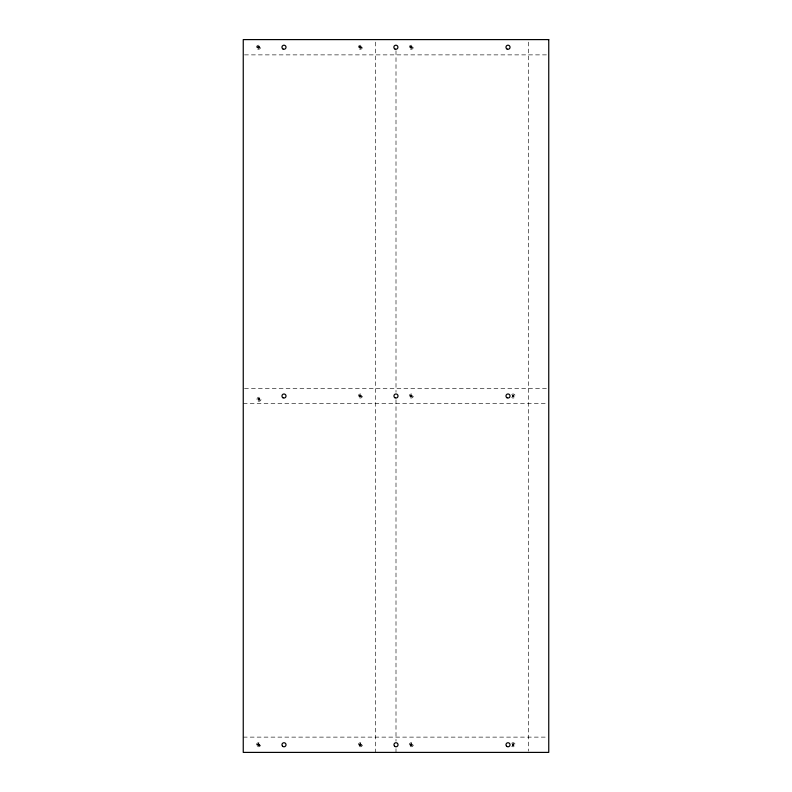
<?xml version="1.0" encoding="UTF-8"?>
<svg xmlns="http://www.w3.org/2000/svg" width="792" height="792" viewBox="0 0 792 792"><rect width="100%" height="100%" fill="white"/><g stroke="black" fill="none" stroke-linecap="round" stroke-linejoin="round"><path stroke-width="0.59" stroke-dasharray="3.96 2.97" d="M257.618 47.233L258.529 46.322L259.42 47.471L257.885 47.886L257.618 47.233L259.449 47.233M258.103 399.237L259.024 398.317L259.816 399.693L258.37 399.881L258.103 399.237L259.934 399.237M257.618 744.767L258.529 743.846L259.321 745.222L257.885 745.411L257.618 744.767L259.449 744.767M359.439 47.233L360.36 46.322L361.241 47.471L359.716 47.886L359.439 47.233L361.281 47.233M359.439 396L360.36 395.079L361.152 396.455L359.716 396.643L359.439 396L361.281 396M410.355 47.233L411.276 46.322L412.157 47.471L410.622 47.886L410.355 47.233L412.187 47.233M359.439 744.767L360.36 743.846L361.152 745.222L359.716 745.411L359.439 744.767L361.281 744.767M410.355 396L411.276 395.079L412.068 396.455L410.622 396.643L410.355 396L412.187 396M410.355 744.767L411.276 743.846L412.157 745.005L410.622 745.411L410.355 744.767L412.187 744.767M512.186 396L513.107 395.079L513.988 396.238L512.454 396.643L512.186 396L514.018 396M512.186 744.767L513.107 743.846L513.899 745.222L512.454 745.411L512.186 744.767L514.018 744.767M258.291 48.124L258.766 46.352M258.786 400.118L259.261 398.346M360.122 48.124L360.598 46.352M411.038 48.124L411.513 46.352M258.291 745.648L258.766 743.876M360.122 396.881L360.598 395.119M411.038 396.881L411.513 395.119M360.122 745.648L360.598 743.876M411.038 745.648L411.513 743.876M512.869 396.881L513.345 395.119M512.869 745.648L513.345 743.876M258.073 48.035L258.994 46.441M359.905 48.035L360.815 46.441M410.82 48.035L411.731 46.441M258.558 400.029L259.479 398.445M359.905 396.792L360.815 395.208M410.82 396.792L411.731 395.208M258.073 745.559L258.994 743.965M512.642 396.792L513.562 395.208M359.905 745.559L360.815 743.965M410.82 745.559L411.731 743.965M512.642 745.559L513.562 743.965M257.885 47.886L259.182 46.589M359.716 47.886L361.003 46.589M410.622 47.886L411.919 46.589M258.37 399.881L259.667 398.584M359.716 396.643L361.003 395.357M410.622 396.643L411.919 395.357M512.454 396.643L513.751 395.357M257.885 745.411L259.182 744.114M359.716 745.411L361.003 744.114M410.622 745.411L411.919 744.114M512.454 745.411L513.751 744.114M257.737 47.698L259.321 46.777M359.568 47.698L361.152 46.777M410.484 47.698L412.068 46.777M258.232 399.693L259.816 398.782M359.568 396.455L361.152 395.545M410.484 396.455L412.068 395.545M512.305 396.455L513.899 395.545M257.737 745.222L259.321 744.302M359.568 745.222L361.152 744.302M410.484 745.222L412.068 744.302M512.305 745.222L513.899 744.302M257.647 47.471L259.42 46.995M359.479 47.471L361.241 46.995M410.385 47.471L412.157 46.995M258.133 399.475L259.905 399M359.479 396.238L361.241 395.762M410.385 396.238L412.157 395.762M512.216 396.238L513.988 395.762M257.647 745.005L259.42 744.529M359.479 745.005L361.241 744.529M410.385 745.005L412.157 744.529M512.216 745.005L513.988 744.529M244.49 54.876L547.51 54.876M244.49 388.367L547.51 388.367M243.253 403.633L547.51 403.633M243.253 737.124L547.51 737.124M410.385 46.995L412.157 47.471M359.479 46.995L361.241 47.471M257.647 46.995L259.42 47.471M512.216 395.762L513.988 396.238M410.385 395.762L412.157 396.238M359.479 395.762L361.241 396.238M258.133 399L259.905 399.475M512.216 744.529L513.988 745.005M410.385 744.529L412.157 745.005M359.479 744.529L361.241 745.005M257.647 744.529L259.42 745.005M410.484 46.777L412.068 47.698M359.568 46.777L361.152 47.698M257.737 46.777L259.321 47.698M512.305 395.545L513.899 396.455M410.484 395.545L412.068 396.455M359.568 395.545L361.152 396.455M258.232 398.782L259.816 399.693M512.305 744.302L513.899 745.222M410.484 744.302L412.068 745.222M359.568 744.302L361.152 745.222M257.737 744.302L259.321 745.222M410.622 46.589L411.919 47.886M359.716 46.589L361.003 47.886M257.885 46.589L259.182 47.886M512.454 395.357L513.751 396.643M410.622 395.357L411.919 396.643M359.716 395.357L361.003 396.643M258.37 398.584L259.667 399.881M512.454 744.114L513.751 745.411M410.622 744.114L411.919 745.411M359.716 744.114L361.003 745.411M257.885 744.114L259.182 745.411M410.82 46.441L411.731 48.035M359.905 46.441L360.815 48.035M512.642 395.208L513.562 396.792M258.073 46.441L258.994 48.035M410.82 395.208L411.731 396.792M359.905 395.208L360.815 396.792M512.642 743.965L513.562 745.559M258.558 398.445L259.479 400.029M410.82 743.965L411.731 745.559M359.905 743.965L360.815 745.559M258.073 743.965L258.994 745.559M512.869 395.119L513.345 396.881M411.038 46.352L411.513 48.124M360.122 46.352L360.598 48.124M512.869 743.876L513.345 745.648M411.038 395.119L411.513 396.881M360.122 395.119L360.598 396.881M258.291 46.352L258.766 48.124M411.038 743.876L411.513 745.648M360.122 743.876L360.598 745.648M258.786 398.346L259.261 400.118M258.291 743.876L258.766 745.648M528.373 42.075L528.373 751.163M513.107 395.079L513.107 396.921M513.107 743.846L513.107 745.678M411.276 46.322L411.276 48.154M411.276 395.079L411.276 396.921M411.276 743.846L411.276 745.678M396 50.737L396 392.288M396 399.712L396 741.263M396 748.688L396 752.4M375.636 42.075L375.636 752.4M360.36 46.322L360.36 48.154M360.36 395.079L360.36 396.921M360.36 743.846L360.36 745.678M259.024 398.317L259.024 400.148M258.529 46.322L258.529 48.154M258.529 743.846L258.529 745.678M511.662 743.322A2.039 2.039 0 0 1 514.543 743.322A2.039 2.039 0 0 1 514.543 746.203A2.039 2.039 0 0 1 511.662 746.203M511.662 394.565A2.039 2.039 0 0 1 514.543 394.565A2.039 2.039 0 0 1 514.543 397.435A2.039 2.039 0 0 1 511.662 397.435M410.256 746.529A2.039 2.039 0 0 0 413.315 744.767A2.039 2.039 0 0 0 410.256 742.995A2.039 2.039 0 0 0 410.256 746.529M257.509 746.529A2.039 2.039 0 0 0 260.568 744.767A2.039 2.039 0 0 0 257.509 742.995A2.039 2.039 0 0 0 257.509 746.529M359.34 746.529A2.039 2.039 0 0 0 362.399 744.767A2.039 2.039 0 0 0 359.34 742.995A2.039 2.039 0 0 0 359.34 746.529M258.004 401A2.039 2.039 0 0 0 261.053 399.237A2.039 2.039 0 0 0 258.004 397.475A2.039 2.039 0 0 0 258.004 401M359.34 397.762A2.039 2.039 0 0 0 362.399 396A2.039 2.039 0 0 0 359.34 394.238A2.039 2.039 0 0 0 359.34 397.762M410.256 397.762A2.039 2.039 0 0 0 413.315 396A2.039 2.039 0 0 0 410.256 394.238A2.039 2.039 0 0 0 410.256 397.762M257.509 49.005A2.039 2.039 0 0 0 260.568 47.233A2.039 2.039 0 0 0 257.509 45.471A2.039 2.039 0 0 0 257.509 49.005M359.34 49.005A2.039 2.039 0 0 0 362.399 47.233A2.039 2.039 0 0 0 359.34 45.471A2.039 2.039 0 0 0 359.34 49.005M410.256 49.005A2.039 2.039 0 0 0 413.315 47.233A2.039 2.039 0 0 0 410.256 45.471A2.039 2.039 0 0 0 410.256 49.005"/><path stroke-width="1.19" d="M548.747 39.6L243.253 39.6L243.253 752.4L548.747 752.4L548.747 39.6M506.989 397.762A2.039 2.039 0 0 0 510.048 396A2.039 2.039 0 0 0 506.989 394.238A2.039 2.039 0 0 0 506.989 397.762M394.96 397.762A2.039 2.039 0 0 0 398.02 396A2.039 2.039 0 0 0 394.96 394.238A2.039 2.039 0 0 0 394.96 397.762M282.972 397.782A2.039 2.039 0 0 0 286.021 396.02A2.039 2.039 0 0 0 282.972 394.258A2.039 2.039 0 0 0 282.972 397.782M282.546 746.203A2.039 2.039 0 0 0 285.952 745.292A2.039 2.039 0 0 0 283.457 742.797A2.039 2.039 0 0 0 282.546 746.203M394.565 746.203A2.039 2.039 0 0 0 397.97 745.292A2.039 2.039 0 0 0 395.475 742.797A2.039 2.039 0 0 0 394.565 746.203M506.573 746.203A2.039 2.039 0 0 0 509.979 745.292A2.039 2.039 0 0 0 507.484 742.797A2.039 2.039 0 0 0 506.573 746.203M506.989 49.005A2.039 2.039 0 0 0 510.048 47.233A2.039 2.039 0 0 0 506.989 45.471A2.039 2.039 0 0 0 506.989 49.005M394.881 49.005A2.039 2.039 0 0 0 397.93 47.233A2.039 2.039 0 0 0 394.881 45.471A2.039 2.039 0 0 0 394.881 49.005M282.972 49.005A2.039 2.039 0 0 0 286.021 47.233A2.039 2.039 0 0 0 282.972 45.471A2.039 2.039 0 0 0 282.972 49.005"/></g></svg>
